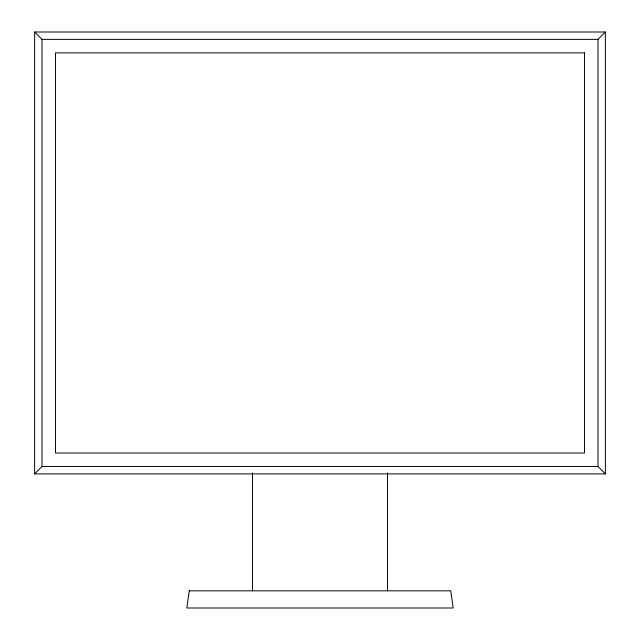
<?xml version="1.0" encoding="UTF-8"?>
<svg xmlns="http://www.w3.org/2000/svg" width="640" height="640" viewBox="0 0 640 640"><rect width="100%" height="100%" fill="white"/><g stroke="black" fill="none" stroke-linecap="round" stroke-linejoin="round"><path stroke-width="0.96" d="M34.624 473.88L41.984 466.512L598.016 466.512L605.376 473.88L605.376 32L34.624 32L34.624 473.88L605.376 473.88M34.624 32L41.984 39.368L598.016 39.368L605.376 32M598.016 39.368L598.016 466.512M387.512 472.88L387.512 590.816M252.488 472.88L252.488 590.816M41.984 39.368L41.984 466.512M189.28 590.816L186.824 608L453.176 608L450.72 590.816L189.28 590.816M584.512 52.864L55.488 52.864L55.488 453.008L584.512 453.008L584.512 52.864"/></g></svg>
